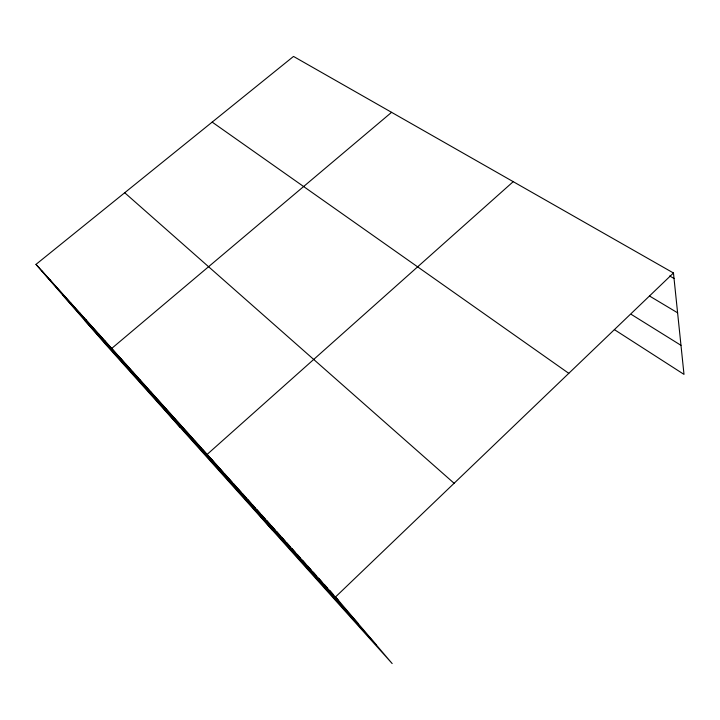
<?xml version="1.0" encoding="UTF-8"?>
<svg xmlns="http://www.w3.org/2000/svg" width="720" height="720" viewBox="0 0 720 720"><rect width="100%" height="100%" fill="white"/><g stroke="black" fill="none" stroke-linecap="round" stroke-linejoin="round"><path stroke-width="1.08" d="M673.461 272.997L335.529 596.943L392.166 663.57L105.318 344.025L36 264.384L293.508 56.43L673.461 272.997L684 374.391L614.367 329.616M513.225 181.665L207.144 454.401L272.214 529.947M391.581 112.329L111.708 348.435L180.162 427.401M669.681 275.967L674.028 278.469M649.449 295.974L677.601 312.822M631.332 314.433L680.976 345.33M212.184 122.112L568.782 373.338M124.713 192.753L454.104 483.273M36 264.384L338.616 600.579M62.721 295.092L357.939 623.304M85.005 320.697L376.074 644.634M70.281 302.454L79.983 313.371M64.323 295.83L70.929 303.318M55.575 286.119L65.016 296.757M49.86 279.774L56.34 287.118M41.472 270.468L50.679 280.827M136.134 375.561L139.734 379.728M132.543 371.574L136.152 375.741M125.469 363.717L132.597 371.799M118.521 356.004L125.595 364.023M105.012 341.01L111.969 348.885M98.442 333.711L105.345 341.532M91.989 326.547L98.829 334.296M85.644 319.509L92.439 327.204M79.416 312.597L86.157 320.229M186.12 431.055L189.648 435.15M182.034 426.528L185.58 430.623M178.002 422.046L181.548 426.15M170.046 413.217L173.61 417.33M174.006 417.609L177.561 421.722M166.131 408.861L169.695 412.992M162.252 404.559L165.825 408.69M154.611 396.072L158.193 400.212M158.409 400.293L161.991 404.433M150.84 391.887L154.431 396.036M143.415 383.643L150.705 391.896M139.761 379.584L143.361 383.742M224.604 473.787L228.051 477.792M220.167 468.864L223.632 472.887M215.784 463.995L219.249 468.027M211.437 459.171L214.92 463.212M202.851 449.631L206.352 453.69M198.603 444.915L202.113 448.983M190.233 435.627L193.761 439.713M194.4 440.244L197.91 444.33M261.828 515.115L265.185 519.021M256.995 509.751L260.361 513.675M252.216 504.441L255.6 508.383M247.491 499.194L250.884 503.145M242.82 494.001L246.222 497.97M238.185 488.871L241.605 492.849M233.613 483.786L237.042 487.773M229.086 478.755L232.524 482.76M297.198 554.391L300.438 558.18M291.978 548.586L295.227 552.393M286.812 542.853L290.079 546.678M281.7 537.174L284.994 541.026M276.651 531.567L279.954 535.428M271.656 526.023L274.977 529.902M266.715 520.542L270.054 524.43M324.252 584.424L327.393 588.105M318.717 578.277L321.876 581.985M313.245 572.202L316.422 575.928M307.836 566.19L311.031 569.943M302.49 560.259L305.703 564.03M329.859 590.643L332.973 594.306"/></g></svg>
